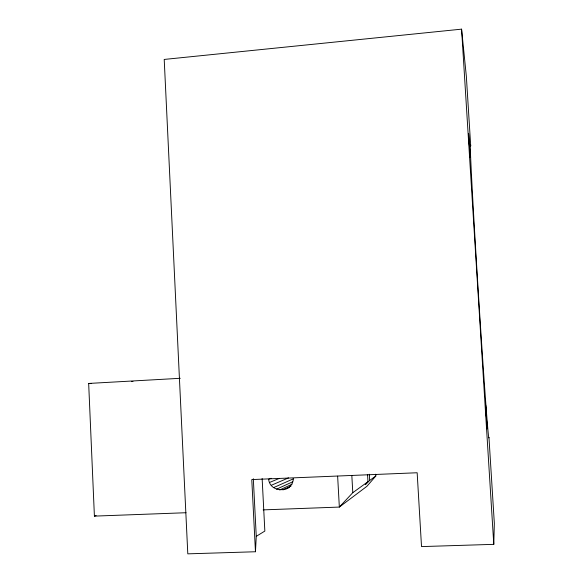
<?xml version="1.0" encoding="UTF-8"?>
<svg xmlns="http://www.w3.org/2000/svg" width="583" height="583" viewBox="0 0 583 583"><rect width="100%" height="100%" fill="white"/><g stroke="black" fill="none" stroke-linecap="round" stroke-linejoin="round"><path stroke-width="0.87" d="M255.463 551.751L251.783 479.576L417.158 472.755L421.516 546.592L493.786 544.347L494.333 523.286L488.955 437.374A147.368 1.392 86.4 0 1 477.499 279.235A147.368 1.392 86.4 0 1 470.714 146.02L466.349 76.344L461.576 29.15L164.209 59.437L187.799 553.85L255.463 551.751L256.258 536.353L253.321 478.73M293.344 478.716C292.695 493.08 270.104 493.415 268.625 479.27L271.11 478.271M375.729 474.205L375.831 476.005L366.918 486.309L339.342 507.072L263.137 509.885M367.552 474.489L367.96 481.704L365.293 484.662L369.673 480.465L375.831 476.005M367.96 481.704L352.788 492.679L339.342 507.072L337.637 476.158M256.258 536.353L264.842 531.069L262.139 478.526M286.085 488.991L289.263 487.468M282.966 489.917L291.026 486.084M279.709 489.982L291.981 484.233M276.539 489.188L292.593 481.835M273.667 487.585L293.169 478.905M271.292 485.289L288.527 477.871M269.572 482.454L279.49 478.337M180.285 378.301L88.667 383.446L94.402 516.115L96.129 515.561M131.394 381.581L132.975 381.501M94.402 516.115L186.028 512.727M88.667 383.446L91.378 383.476M461.576 29.15L493.786 544.347M369.316 474.234L369.673 480.465M351.826 475.436L352.788 492.679M487.133 428.439L487.133 428.95L485.632 404.879L487.133 428.439M470.175 157.301L468.615 133.492L470.175 157.301"/></g></svg>
